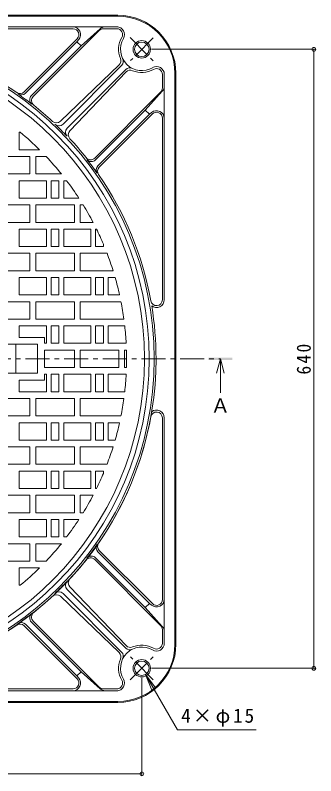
# Model space of a CAD drawing. Units: millimetres, scale not verified. Extents: x -885 to 921, y -689 to 673.
# Drawn here: x -283 to 28, y -135 to 651 of the extents above; entities that cross this region are included whole.
import ezdxf
from ezdxf.enums import TextEntityAlignment as Align

# ---------------------------------------------------------------- set-up
doc = ezdxf.new("R2010")
doc.units = ezdxf.units.MM
doc.header["$LTSCALE"] = 5
doc.header["$PDMODE"] = 32
doc.header["$PDSIZE"] = 4
doc.linetypes.add('CHAIN1', pattern=[8, 5, -1, 1, -1])
for name, color, linetype, lineweight in [('0-0_通り芯', 3, 'Continuous', 9), ('0-1_躯体', 2, 'Continuous', 9), ('0-4_その他', 7, 'Continuous', 9), ('0-5_寸法', 4, 'Continuous', 9)]:
    doc.layers.add(name, color=color, linetype=linetype, lineweight=lineweight)
doc.styles.add('ＭＳ ゴシック', font='')
doc.styles.get('ＭＳ ゴシック').set_extended_font_data('MS Gothic')

msp = doc.modelspace()

# ---------------------------------------------------------------- linework, layer by layer
at = {"layer": '0-0_通り芯'}
for p, q in [((-278.343, 530.169), (-278.343, 512.169)), ((-278.343, 530.169), (-277.281, 530.169)), ((-278.343, 512.169), (-257.427, 512.169)), ((-267.343, 487.169), (-267.343, 505.169)), ((-261.343, 487.169), (-261.343, 505.169)), ((-261.343, 505.169), (-250.583, 505.169)), ((-307.343, 487.169), (-267.343, 487.169)), ((-278.343, 480.169), (-250.343, 480.169)), ((-261.343, 487.169), (-234.837, 487.169)), ((-250.343, 480.169), (-250.343, 462.169)), ((-232.343, 480.169), (-232.343, 462.169)), ((-232.343, 480.169), (-229.351, 480.169)), ((-232.343, 462.169), (-216.667, 462.169)), ((-267.343, 437.169), (-267.343, 455.169)), ((-261.343, 455.169), (-221.343, 455.169)), ((-261.343, 437.169), (-261.343, 455.169)), ((-221.343, 437.169), (-221.343, 455.169)), ((-215.343, 437.169), (-215.343, 455.169)), ((-215.343, 455.169), (-212.239, 455.169)), ((-307.343, 437.169), (-267.343, 437.169)), ((-261.343, 437.169), (-221.343, 437.169)), ((-215.343, 437.169), (-202.02, 437.169)), ((-278.343, 430.169), (-250.343, 430.169)), ((-250.343, 430.169), (-250.343, 412.169)), ((-232.343, 430.169), (-232.343, 412.169)), ((-232.343, 430.169), (-204.343, 430.169)), ((-204.343, 430.169), (-204.343, 412.169)), ((-199.343, 430.169), (-198.469, 430.169)), ((-232.343, 412.169), (-204.343, 412.169)), ((-191.343, 414.558), (-191.343, 412.169)), ((-267.343, 387.169), (-267.343, 405.169)), ((-261.343, 405.169), (-221.343, 405.169)), ((-261.343, 387.169), (-261.343, 405.169)), ((-221.343, 387.169), (-221.343, 405.169)), ((-215.343, 387.169), (-215.343, 405.169)), ((-215.343, 405.169), (-187.556, 405.169)), ((-307.343, 387.169), (-267.343, 387.169)), ((-261.343, 387.169), (-221.343, 387.169)), ((-215.343, 387.169), (-181.282, 387.169)), ((-278.343, 380.169), (-250.343, 380.169)), ((-250.343, 380.169), (-250.343, 362.169)), ((-232.343, 380.169), (-232.343, 362.169)), ((-232.343, 380.169), (-204.343, 380.169)), ((-204.343, 380.169), (-204.343, 362.169)), ((-186.343, 380.169), (-186.343, 362.169)), ((-186.343, 380.169), (-179.179, 380.169)), ((-232.343, 362.169), (-204.343, 362.169)), ((-186.343, 362.169), (-174.594, 362.169)), ((-267.343, 337.169), (-267.343, 355.169)), ((-261.343, 355.169), (-221.343, 355.169)), ((-261.343, 337.169), (-261.343, 355.169)), ((-221.343, 337.169), (-221.343, 355.169)), ((-215.343, 337.169), (-215.343, 355.169)), ((-215.343, 355.169), (-173.123, 355.169)), ((-307.343, 337.169), (-267.343, 337.169)), ((-278.343, 330.169), (-250.343, 330.169)), ((-278.343, 330.169), (-278.343, 318.169)), ((-261.343, 337.169), (-221.343, 337.169)), ((-250.343, 330.169), (-250.343, 312.169)), ((-232.343, 330.169), (-232.343, 312.169)), ((-232.343, 330.169), (-204.343, 330.169)), ((-215.343, 337.169), (-170.12, 337.169)), ((-204.343, 330.169), (-204.343, 312.169)), ((-186.343, 330.169), (-186.343, 312.169)), ((-186.343, 330.169), (-169.25, 330.169)), ((-252.343, 318.169), (-278.343, 318.169)), ((-259.343, 311.17), (-315.343, 311.17)), ((-281.843, 311.17), (-281.843, 281.169)), ((-259.343, 311.17), (-259.343, 281.169)), ((-232.343, 312.169), (-204.343, 312.169)), ((-186.343, 312.169), (-167.764, 312.169)), ((-252.343, 305.17), (-252.343, 287.169)), ((-252.343, 305.17), (-221.343, 305.17)), ((-221.343, 305.17), (-221.343, 287.169)), ((-215.343, 305.17), (-215.343, 287.169)), ((-175.343, 305.17), (-215.343, 305.17)), ((-175.343, 305.17), (-175.343, 287.169)), ((-169.343, 305.17), (-169.343, 287.169)), ((-169.343, 305.17), (-167.476, 305.17)), ((-252.343, 287.169), (-221.343, 287.169)), ((-175.343, 287.169), (-215.343, 287.169)), ((-169.343, 287.169), (-167.476, 287.169)), ((-259.343, 281.169), (-315.343, 281.169)), ((-250.343, 262.169), (-250.343, 280.17)), ((-232.343, 262.169), (-232.343, 280.17)), ((-232.343, 280.17), (-204.343, 280.17)), ((-204.343, 262.169), (-204.343, 280.17)), ((-186.343, 262.169), (-186.343, 280.17)), ((-186.343, 280.17), (-167.764, 280.17)), ((-278.343, 262.169), (-278.343, 274.169)), ((-252.343, 274.169), (-278.343, 274.169)), ((-278.343, 262.169), (-250.343, 262.169)), ((-232.343, 262.169), (-204.343, 262.169)), ((-186.343, 262.169), (-169.25, 262.169)), ((-307.343, 255.17), (-267.343, 255.17)), ((-267.343, 255.17), (-267.343, 237.17)), ((-261.343, 255.17), (-221.343, 255.17)), ((-261.343, 255.17), (-261.343, 237.17)), ((-221.343, 255.17), (-221.343, 237.17)), ((-215.343, 255.17), (-170.12, 255.17)), ((-215.343, 255.17), (-215.343, 237.17)), ((-261.343, 237.17), (-221.343, 237.17)), ((-215.343, 237.17), (-173.123, 237.17)), ((-250.343, 212.169), (-250.343, 230.17)), ((-232.343, 212.169), (-232.343, 230.17)), ((-232.343, 230.17), (-204.343, 230.17)), ((-204.343, 212.169), (-204.343, 230.17)), ((-186.343, 212.169), (-186.343, 230.17)), ((-186.343, 230.17), (-174.594, 230.17)), ((-307.343, 205.17), (-267.343, 205.17)), ((-278.343, 212.169), (-250.343, 212.169)), ((-267.343, 205.17), (-267.343, 187.17)), ((-261.343, 205.17), (-221.343, 205.17)), ((-261.343, 205.17), (-261.343, 187.17)), ((-232.343, 212.169), (-204.343, 212.169)), ((-221.343, 205.17), (-221.343, 187.17)), ((-215.343, 205.17), (-215.343, 187.17)), ((-215.343, 205.17), (-181.282, 205.17)), ((-186.343, 212.169), (-179.179, 212.169)), ((-261.343, 187.17), (-221.343, 187.17)), ((-215.343, 187.17), (-187.556, 187.17)), ((-250.343, 162.169), (-250.343, 180.17)), ((-232.343, 162.169), (-232.343, 180.17)), ((-232.343, 180.17), (-204.343, 180.17)), ((-204.343, 162.169), (-204.343, 180.17)), ((-191.343, 177.78), (-191.343, 180.17)), ((-278.343, 162.169), (-250.343, 162.169)), ((-232.343, 162.169), (-204.343, 162.169)), ((-199.343, 162.169), (-198.469, 162.169)), ((-307.343, 155.17), (-267.343, 155.17)), ((-267.343, 155.17), (-267.343, 137.17)), ((-261.343, 155.17), (-221.343, 155.17)), ((-261.343, 155.17), (-261.343, 137.17)), ((-221.343, 155.17), (-221.343, 137.17)), ((-215.343, 155.17), (-215.343, 137.17)), ((-215.343, 155.17), (-202.02, 155.17)), ((-261.343, 137.17), (-221.343, 137.17)), ((-215.343, 137.17), (-212.239, 137.17)), ((-250.343, 112.169), (-250.343, 130.17)), ((-232.343, 130.17), (-216.667, 130.17)), ((-232.343, 112.169), (-232.343, 130.17)), ((-278.343, 112.169), (-250.343, 112.169)), ((-232.343, 112.169), (-229.351, 112.169)), ((-307.343, 105.17), (-267.343, 105.17)), ((-267.343, 105.17), (-267.343, 87.17)), ((-261.343, 105.17), (-261.343, 87.17)), ((-261.343, 105.17), (-234.837, 105.17)), ((-261.343, 87.17), (-250.583, 87.17)), ((-278.343, 62.169), (-278.343, 80.17)), ((-278.343, 80.17), (-257.427, 80.17)), ((-278.343, 62.169), (-277.281, 62.169))]:
    msp.add_line(p, q, dxfattribs=at)
for points in [[(-307.343, 487.169), (-307.343, 505.169), (-267.343, 505.169)], [(-278.343, 480.169), (-278.343, 462.169), (-250.343, 462.169)], [(-245.343, 480.169), (-237.343, 480.169), (-237.343, 462.169)], [(-245.343, 480.169), (-245.343, 462.169), (-237.343, 462.169)], [(-307.343, 437.169), (-307.343, 455.169), (-267.343, 455.169)], [(-278.343, 430.169), (-278.343, 412.169), (-250.343, 412.169)], [(-245.343, 430.169), (-237.343, 430.169), (-237.343, 412.169)], [(-245.343, 430.169), (-245.343, 412.169), (-237.343, 412.169)], [(-199.343, 430.169), (-199.343, 412.169), (-191.343, 412.169)], [(-307.343, 387.169), (-307.343, 405.169), (-267.343, 405.169)], [(-278.343, 380.169), (-278.343, 362.169), (-250.343, 362.169)], [(-245.343, 380.169), (-237.343, 380.169), (-237.343, 362.169)], [(-245.343, 380.169), (-245.343, 362.169), (-237.343, 362.169)], [(-199.343, 380.169), (-191.343, 380.169), (-191.343, 362.169)], [(-199.343, 380.169), (-199.343, 362.169), (-191.343, 362.169)], [(-307.343, 337.169), (-307.343, 355.169), (-267.343, 355.169)], [(-245.343, 330.169), (-237.343, 330.169), (-237.343, 312.169)], [(-245.343, 330.169), (-245.343, 312.169), (-237.343, 312.169)], [(-199.343, 330.169), (-191.343, 330.169), (-191.343, 312.169)], [(-199.343, 330.169), (-199.343, 312.169), (-191.343, 312.169)], [(-252.343, 318.169), (-252.343, 312.169), (-250.343, 312.169)], [(-252.343, 274.169), (-252.343, 280.17), (-250.343, 280.17)], [(-245.343, 262.169), (-237.343, 262.169), (-237.343, 280.17)], [(-245.343, 262.169), (-245.343, 280.17), (-237.343, 280.17)], [(-199.343, 262.169), (-191.343, 262.169), (-191.343, 280.17)], [(-199.343, 262.169), (-199.343, 280.17), (-191.343, 280.17)], [(-307.343, 255.17), (-307.343, 237.17), (-267.343, 237.17)], [(-278.343, 212.169), (-278.343, 230.17), (-250.343, 230.17)], [(-245.343, 212.169), (-237.343, 212.169), (-237.343, 230.17)], [(-245.343, 212.169), (-245.343, 230.17), (-237.343, 230.17)], [(-199.343, 212.169), (-191.343, 212.169), (-191.343, 230.17)], [(-199.343, 212.169), (-199.343, 230.17), (-191.343, 230.17)], [(-307.343, 205.17), (-307.343, 187.17), (-267.343, 187.17)], [(-278.343, 162.169), (-278.343, 180.17), (-250.343, 180.17)], [(-245.343, 162.169), (-237.343, 162.169), (-237.343, 180.17)], [(-245.343, 162.169), (-245.343, 180.17), (-237.343, 180.17)], [(-199.343, 162.169), (-199.343, 180.17), (-191.343, 180.17)], [(-307.343, 155.17), (-307.343, 137.17), (-267.343, 137.17)], [(-278.343, 112.169), (-278.343, 130.17), (-250.343, 130.17)], [(-245.343, 112.169), (-237.343, 112.169), (-237.343, 130.17)], [(-245.343, 112.169), (-245.343, 130.17), (-237.343, 130.17)], [(-307.343, 105.17), (-307.343, 87.17), (-267.343, 87.17)]]:
    msp.add_lwpolyline(points, dxfattribs=at)
msp.add_circle((-471.343, 296.169), 322.5, dxfattribs=at)
for start, end in [(45.27771, 50.33026), (38.924, 43.4325), (33.09659, 37.24777), (27.63358, 31.53545), (22.91951, 26.15427), (17.41808, 21.01132), (12.53905, 16.04045), (7.75101, 11.19092), (3.01695, 6.42151), (0, 1.6965), (358.3035, 0), (353.57849, 356.98305), (348.80908, 352.24899), (343.95955, 347.46095), (338.98868, 342.58192), (333.84573, 337.08049), (328.46455, 332.36642), (322.75223, 326.90341), (316.5675, 321.076), (309.66974, 314.72229)]:
    msp.add_arc((-471.343, 296.169), 304, start, end, dxfattribs=at)
at = {"layer": '0-1_躯体'}
for p, q in [((-766.343, 651.169), (-176.343, 651.169)), ((-766.343, 650.169), (-176.343, 650.169)), ((-176.343, 639.169), (-410.389, 639.169)), ((-222.61, 637.17), (-410.389, 637.17)), ((-194.829, 637.12), (-214.43, 619.551)), ((-176.343, 637.17), (-191.497, 637.17)), ((-195.74, 635.412), (-263.977, 567.175)), ((-218.367, 626.927), (-273.359, 571.935)), ((-218.672, 623.793), (-271.985, 570.48)), ((-216.873, 625.964), (-218.672, 623.793)), ((-214.429, 619.551), (-218.672, 623.794)), ((-214.43, 619.551), (-265.847, 568.133)), ((-175.012, 599.764), (-235.699, 541.545)), ((-172.464, 599.291), (-233.061, 538.693)), ((-168.221, 595.049), (-228.819, 534.451)), ((-167.748, 592.5), (-225.967, 531.813)), ((-130.343, 576.015), (-130.343, 590.084)), ((-128.343, 357.123), (-128.343, 591.169)), ((-117.343, 1.169), (-117.343, 591.169)), ((-116.343, 1.169), (-116.343, 591.169)), ((-132.1, 571.772), (-200.338, 503.535)), ((-130.392, 572.683), (-147.962, 553.082)), ((-147.962, 553.082), (-199.379, 501.666)), ((-147.961, 553.083), (-143.718, 548.84)), ((-141.548, 550.639), (-143.719, 548.84)), ((-143.719, 548.84), (-197.032, 495.527)), ((-140.586, 549.145), (-195.577, 494.153)), ((-130.343, 544.902), (-130.343, 357.123)), ((-130.343, 47.436), (-130.343, 235.216)), ((-128.343, 235.216), (-128.343, 1.169)), ((-143.719, 43.499), (-197.032, 96.812)), ((-140.586, 43.194), (-195.577, 98.186)), ((-132.1, 20.567), (-200.338, 88.804)), ((-147.962, 39.257), (-199.379, 90.673)), ((-168.221, -2.71), (-228.819, 57.888)), ((-167.748, -0.161), (-225.967, 60.526)), ((-175.012, -7.425), (-235.699, 50.794)), ((-172.464, -6.952), (-233.061, 53.646)), ((-147.961, 39.256), (-143.718, 43.499)), ((-141.548, 41.7), (-143.719, 43.499)), ((-130.392, 19.656), (-147.962, 39.257)), ((-214.43, -27.212), (-265.847, 24.205)), ((-195.74, -43.073), (-263.977, 25.164)), ((-218.367, -34.588), (-273.359, 20.404)), ((-218.672, -31.455), (-271.985, 21.859)), ((-130.343, 16.324), (-130.343, 2.255)), ((-214.429, -27.212), (-218.672, -31.455)), ((-194.829, -44.781), (-214.43, -27.212)), ((-216.873, -33.625), (-218.672, -31.455)), ((-222.61, -44.831), (-410.389, -44.831)), ((-176.343, -46.831), (-410.389, -46.831)), ((-176.343, -44.831), (-191.497, -44.831)), ((-766.343, -57.83), (-176.343, -57.83)), ((-766.343, -58.83), (-176.343, -58.83)), ((-766.343, -58.831), (-176.343, -58.831))]:
    msp.add_line(p, q, dxfattribs=at)
at = {"layer": '0-1_躯体', "linetype": 'CHAIN1'}
for p, q in [((-163.682, 628.006), (-139.706, 604.031)), ((-139.796, 627.716), (-163.265, 604.247)), ((-872.057, 296.169), (-70.296, 296.169)), ((-163.682, -35.667), (-139.706, -11.692)), ((-139.796, -35.377), (-163.265, -11.908))]:
    msp.add_line(p, q, dxfattribs=at)
at = {"layer": '0-1_躯体'}
for centre, radius in [((-471.343, 296.169), 332.5), ((-471.343, 296.169), 327.5), ((-151.594, 615.918), 9), ((-151.594, 615.918), 7.5), ((-151.594, -23.579), 9), ((-151.594, -23.579), 7.5)]:
    msp.add_circle(centre, radius, dxfattribs=at)
for centre, radius, start, end in [((-176.343, 591.169), 60, 0, 90), ((-176.343, 591.169), 59, 0, 90), ((-222.948, 631.169), 8, 319.41025, 90), ((-222.61, 631.169), 6, 314.9995, 90), ((-191.497, 631.169), 6, 90, 135), ((-189.482, 631.169), 8, 90, 131.94196), ((-177.428, 631.169), 8, 329.44475, 90), ((-177.428, 631.169), 6, 329.44496, 90), ((-471.343, 296.169), 334.5, 55.32016, 99.41385), ((-151.594, 615.918), 24, 149.4445, 203.2123), ((-151.594, 615.918), 22, 149.44453, 300.55547), ((-179.166, 604.094), 6, 313.81105, 23.21275), ((-176.706, 603.534), 6, 315, 26.25084), ((-136.343, 590.084), 8, 0, 120.55525), ((-163.978, 590.806), 6, 63.74916, 135), ((-163.418, 588.347), 6, 66.78725, 136.18895), ((-151.594, 615.918), 24, 246.7877, 300.55534), ((-136.343, 590.084), 6, 0, 120.55565), ((-136.343, 576.015), 6, 315, 0), ((-136.343, 578.03), 8, 318.05804, 0), ((-277.602, 576.178), 6, 235.32037, 315), ((-276.228, 574.723), 6, 235.00775, 315), ((-470.919, 296.594), 333.5, 51.93631, 55.00797), ((-261.604, 563.891), 6, 135, 231.93629), ((-259.735, 562.932), 6, 135, 231.57693), ((-471.343, 296.169), 334.5, 47.16788, 51.57695), ((-136.343, 544.564), 8, 0, 130.58975), ((-136.343, 544.902), 6, 0, 135.0005), ((-239.853, 545.875), 6, 227.16798, 313.81105), ((-237.304, 542.936), 6, 226.51874, 315), ((-470.919, 296.594), 333.5, 43.48093, 46.51907), ((-224.576, 530.208), 6, 135, 223.48126), ((-221.638, 527.659), 6, 136.18895, 222.83202), ((-471.343, 296.169), 334.5, 38.42305, 42.83212), ((-204.58, 507.778), 6, 218.42307, 315), ((-470.919, 296.594), 333.5, 34.99203, 38.06369), ((-203.621, 505.908), 6, 218.06371, 315), ((-192.789, 491.285), 6, 135, 214.99225), ((-191.335, 489.911), 6, 135, 214.67963), ((-471.343, 296.169), 334.5, 145.32016, 0), ((-471.343, 296.169), 334.5, 10.31221, 34.67984), ((-136.343, 357.123), 6, 190.31221, 0), ((-136.343, 357.123), 8, 231.27469, 0), ((-471.343, 296.169), 334.5, 0, 9.41385), ((-471.343, 296.169), 334.5, 325.32016, 349.68779), ((-136.343, 235.216), 6, 0, 169.68779), ((-136.343, 235.216), 8, 0, 128.72531), ((-470.919, 295.745), 333.5, 321.93631, 325.00797), ((-192.789, 101.054), 6, 145.00775, 225), ((-191.335, 102.428), 6, 145.32037, 225), ((-471.343, 296.169), 334.5, 317.16788, 321.57695), ((-204.58, 84.561), 6, 45, 141.57693), ((-203.621, 86.431), 6, 45, 141.93629), ((-470.919, 295.745), 333.5, 313.48093, 316.51907), ((-224.576, 62.131), 6, 136.51874, 225), ((-221.638, 64.68), 6, 137.16798, 223.81105), ((-237.304, 49.403), 6, 45, 133.48126), ((-471.343, 296.169), 334.5, 308.42305, 312.83212), ((-239.853, 46.464), 6, 46.18895, 132.83202), ((-136.343, 47.775), 8, 229.41025, 0), ((-136.343, 47.436), 6, 224.9995, 0), ((-470.919, 295.745), 333.5, 304.99203, 308.06369), ((-261.604, 28.448), 6, 128.06371, 225), ((-259.735, 29.407), 6, 128.42307, 225), ((-276.228, 17.616), 6, 45, 124.99225), ((-471.343, 296.169), 334.5, 260.58615, 304.67984), ((-277.602, 16.161), 6, 45, 124.67963), ((-136.343, 16.324), 6, 360, 45), ((-136.343, 14.309), 8, 360, 41.94196), ((-176.343, 1.169), 60, 270, 0), ((-176.343, 1.169), 60, 270, 0), ((-176.343, 1.169), 59, 270, 0), ((-151.594, -23.579), 24, 59.44466, 113.2123), ((-136.343, 2.255), 8, 239.44475, 0), ((-136.343, 2.255), 6, 239.44435, 0), ((-179.166, -11.755), 6, 336.78725, 46.18895), ((-151.594, -23.579), 22, 59.44453, 210.55547), ((-176.706, -11.195), 6, 333.74916, 45), ((-163.978, 1.533), 6, 225, 296.25084), ((-163.418, 3.992), 6, 223.81105, 293.21275), ((-151.594, -23.579), 24, 156.7877, 210.5555), ((-222.948, -38.83), 8, 270, 40.58975), ((-222.61, -38.83), 6, 270, 45.0005), ((-177.428, -38.83), 8, 270, 30.55525), ((-177.428, -38.83), 6, 270, 30.55504), ((-191.497, -38.83), 6, 225, 270), ((-189.482, -38.83), 8, 228.05804, 270)]:
    msp.add_arc(centre, radius, start, end, dxfattribs=at)
at = {"layer": '0-4_その他'}
for p, q in [((27.951, 615.918), (-141.594, 615.918)), ((26.451, -23.579), (26.451, 615.918)), ((-147.844, -30.074), (-114.784, -87.335)), ((-147.844, -30.074), (-141.147, -46.242)), ((-147.844, -30.074), (-137.191, -43.958)), ((27.951, -23.579), (-141.594, -23.579)), ((-151.594, -134.149), (-151.594, -33.579)), ((-114.784, -87.335), (-33.309, -87.335)), ((-151.594, -132.649), (-791.092, -132.649))]:
    msp.add_line(p, q, dxfattribs=at)
for p in [(26.451, 615.918), (26.451, -23.579), (-151.594, -132.649)]:
    msp.add_point(p, dxfattribs=at)
at = {"layer": '0-5_寸法'}
for q in [(-74.296, 281.169), (-70.296, 261.169), (-66.296, 281.169)]:
    msp.add_line((-70.296, 296.169), q, dxfattribs=at)
msp.add_solid([(-82.796, 294.919), (-57.796, 294.919), (-82.796, 297.419), (-57.796, 297.419)], dxfattribs=at)

# ---------------------------------------------------------------- texts
at = {"layer": '0-4_その他', "color": 2, "insert": (23.451, 279.919), "char_height": 14.66, "attachment_point": 7, "rotation": 90, "style": 'ＭＳ ゴシック'}
msp.add_mtext('\\T1.27;\\W0.9;640', dxfattribs=at)
at = {"layer": '0-4_その他', "color": 2, "insert": (-110.809, -83.835), "char_height": 14.66, "attachment_point": 7, "style": 'ＭＳ ゴシック'}
msp.add_mtext('\\T1.19;4×φ15', dxfattribs=at)
at = {"layer": '0-5_寸法', "color": 2, "style": 'ＭＳ ゴシック'}
msp.add_text('Ａ', height=14.66, dxfattribs=at).set_placement((-80.296, 236.169), align=Align.BOTTOM_LEFT)

doc.saveas('drawing.dxf')
